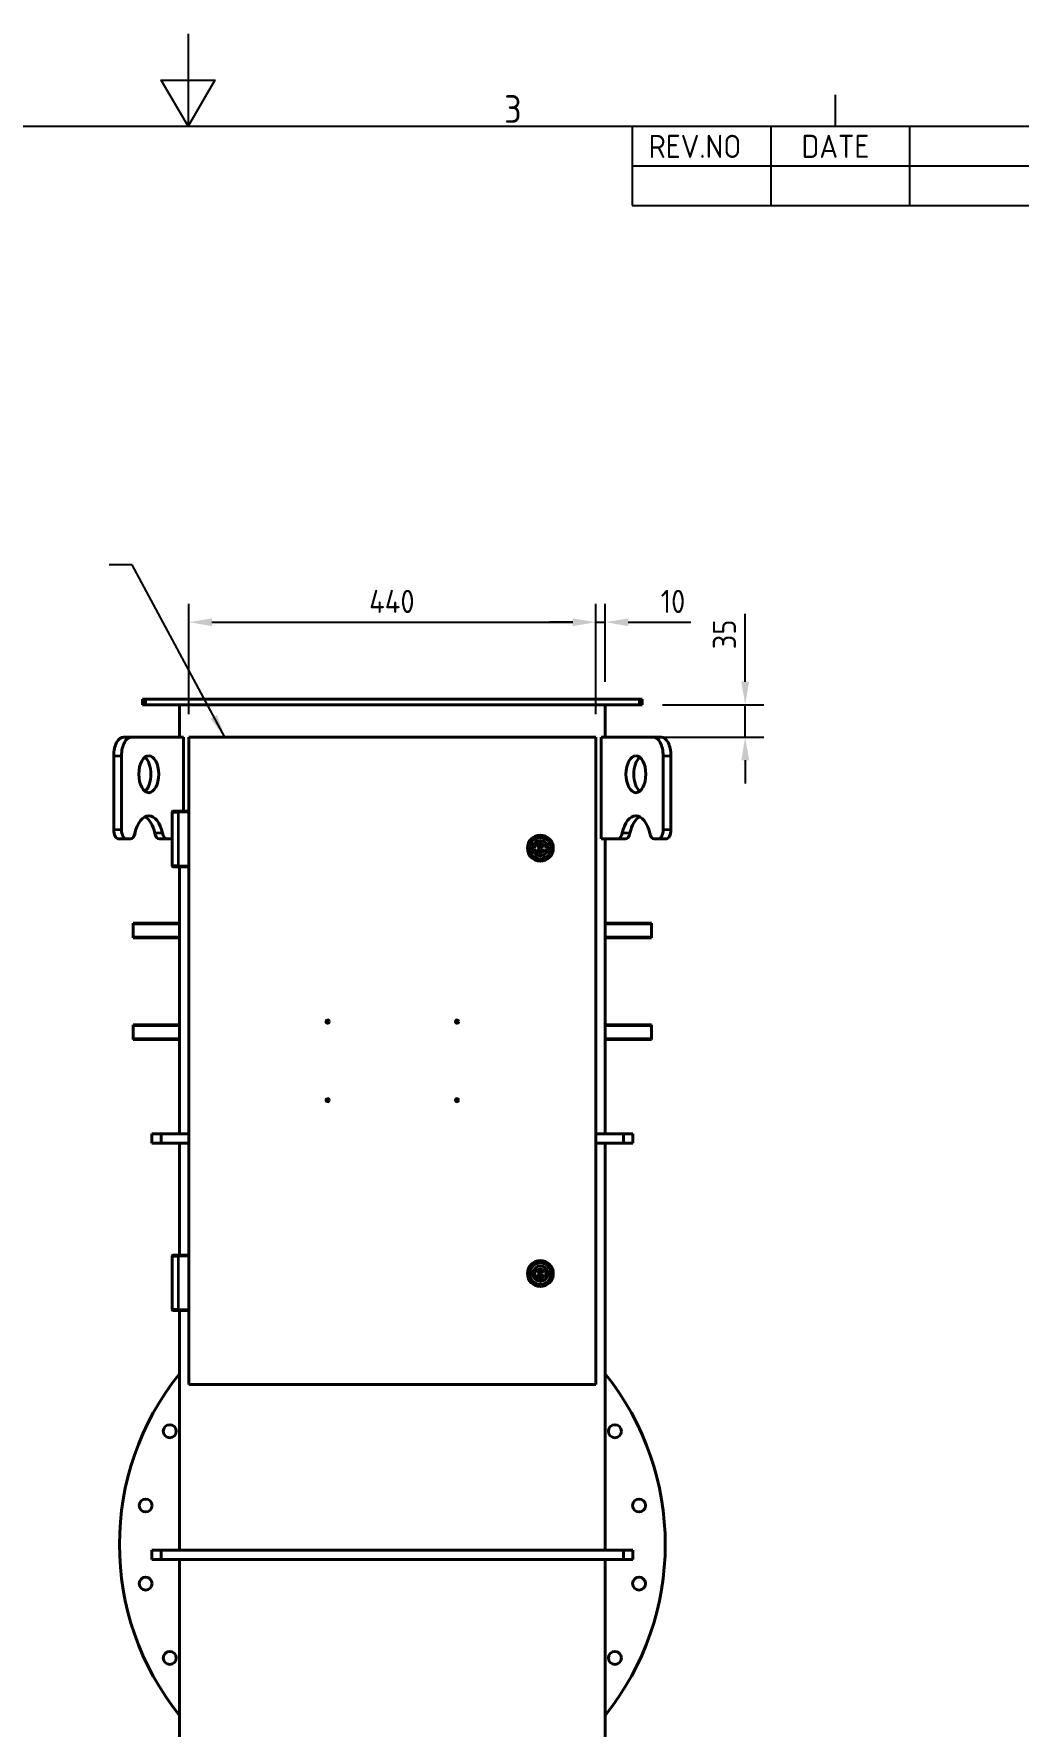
# Model space of a CAD drawing. Header units: millimetres. Extents: x 0 to 4200, y 0 to 2970.
# Drawn here: x 1933 to 2997, y 1140 to 2970 of the extents above; entities that cross this region are included whole.
import ezdxf

# ---------------------------------------------------------------- set-up
doc = ezdxf.new("R2010")
doc.units = ezdxf.units.MM
doc.header["$LTSCALE"] = 10
doc.layers.get('0').update_dxf_attribs({"color": 3, "lineweight": 25})
for name, color, linetype, lineweight in [('가시적인 것(ISO)', 3, 'Continuous', 40), ('가시적인 좁은 것(ISO)', 3, 'Continuous', 35), ('경계(ISO)', 7, 'Continuous', 25), ('기호(ISO)', 5, 'Continuous', 25), ('치수(ISO)', 2, 'Continuous', 25)]:
    doc.layers.add(name, color=color, linetype=linetype, lineweight=lineweight)
doc.styles.add('ISO Proportiona M2B', font='isocp.shx')
doc.styles.add('문자 텍스트_M2B', font='isocp.shx')
doc.styles.add('치수 텍스트_PSTEK_POSCO', font='isocp.shx')
doc.dimstyles.new('치수_PSTEK_POSCO', dxfattribs={"dimscale": 10, "dimtxt": 2.5, "dimasz": 2.5, "dimexe": 2, "dimexo": 2.5, "dimgap": 1, "dimtad": 1, "dimrnd": 1e-08, "dimdsep": 46, "dimtxsty": '치수 텍스트_PSTEK_POSCO', "dimcen": 0.09, "dimdle": 10, "dimclrd": 7, "dimclre": 7, "dimclrt": 2, "dimadec": 1, "dimazin": 2, "dimtfac": 1, "dimtmove": 0, "dimatfit": 3, "dimfxl": 0, "dimtolj": 1, "dimlwd": -1, "dimlwe": -1, "dimarcsym": 0})
doc.dimstyles.new('치수_PSTEK_POSCO$7', dxfattribs={"dimscale": 10, "dimtxt": 2.5, "dimasz": 2.5, "dimexe": 2, "dimexo": 2.5, "dimgap": 1, "dimtad": 1, "dimrnd": 1e-08, "dimdsep": 46, "dimtxsty": '치수 텍스트_PSTEK_POSCO', "dimcen": 0.09, "dimdle": 10, "dimclrd": 7, "dimclre": 7, "dimclrt": 2, "dimadec": 1, "dimazin": 2, "dimtfac": 1, "dimtmove": 0, "dimatfit": 3, "dimfxl": 0, "dimtolj": 1, "dimlwd": -1, "dimlwe": -1, "dimarcsym": 0})

# ---------------------------------------------------------------- blocks, each defined once
blk = doc.blocks.new('경계 Default Border')
at = {"layer": '경계(ISO)'}
blk.add_line((280, 287), (280, 290.4), dxfattribs=at)
at = {"layer": '경계(ISO)', "flags": 128}
for points in [[(210, 297), (210, 287), (207.11, 292), (212.89, 292), (210, 287)], [(10, 10), (10, 287), (410, 287), (410, 10), (10, 10)]]:
    blk.add_lwpolyline(points, dxfattribs=at)
at = {"layer": '경계(ISO)', "color": 2, "insert": (244.17, 287.37), "char_height": 3, "attachment_point": 7, "style": '문자 텍스트_M2B'}
blk.add_mtext('3', dxfattribs=at)
blk = doc.blocks.new('리비전 내역')
at = {"layer": '기호(ISO)'}
for p, q in [((258, 287), (410, 287)), ((258, 287), (258, 282.72)), ((273, 287), (273, 282.72)), ((288, 287), (288, 282.72)), ((365, 287), (365, 282.72)), ((380, 287), (380, 282.72)), ((395, 287), (395, 282.72)), ((410, 287), (410, 282.72)), ((258, 282.72), (410, 282.72)), ((258, 282.72), (258, 278.44)), ((273, 282.72), (273, 278.44)), ((288, 282.72), (288, 278.44)), ((365, 282.72), (365, 278.44)), ((380, 282.72), (380, 278.44)), ((395, 282.72), (395, 278.44)), ((410, 282.72), (410, 278.44)), ((258, 278.44), (410, 278.44))]:
    blk.add_line(p, q, dxfattribs=at)
at = {"layer": '기호(ISO)', "color": 2, "char_height": 2.5, "attachment_point": 7, "style": 'ISO Proportiona M2B'}
for s, insert in [('REV.NO', (259.79, 283.58)), ('DATE', (276.31, 283.58)), ('DESCRIPTION OF REVISION', (305.51, 283.58)), ('DRA.BY', (366.48, 283.58)), ('CH.BY', (382.86, 283.58)), ('APP.BY', (396.48, 283.58))]:
    blk.add_mtext(s, dxfattribs=dict(at, insert=insert))
blk = doc.blocks.new('*D22')
at = {"layer": 'Defpoints', "color": 0, "transparency": 16777216}
for p in [(2587.9, 2244.5), (2540.9, 2209.5), (2702.3, 2209.5)]:
    blk.add_point(p, dxfattribs=at)
at = {"layer": '치수(ISO)', "color": 7, "transparency": 16777216}
for p, q in [((2702.3, 2269.5), (2702.3, 2343)), ((2612.9, 2244.5), (2722.3, 2244.5)), ((2702.3, 2209.5), (2702.3, 2244.5)), ((2565.9, 2209.5), (2722.3, 2209.5)), ((2702.3, 2184.5), (2702.3, 2159.5))]:
    blk.add_line(p, q, dxfattribs=at)
for points in [[(2698.1, 2269.5), (2706.5, 2269.5), (2702.3, 2244.5)], [(2698.1, 2184.5), (2706.5, 2184.5), (2702.3, 2209.5)]]:
    blk.add_solid(points, dxfattribs=at)
at = {"layer": '치수(ISO)', "color": 2, "transparency": 16777216, "insert": (2679.8, 2304.5), "char_height": 25, "attachment_point": 4, "rotation": 90, "style": '치수 텍스트_PSTEK_POSCO'}
blk.add_mtext('\\A1;35', dxfattribs=at)
blk = doc.blocks.new('*D23')
at = {"layer": 'Defpoints', "color": 0, "transparency": 16777216}
for p in [(2550.9, 2333.8), (2550.9, 2244.5), (2540.9, 2209.5)]:
    blk.add_point(p, dxfattribs=at)
at = {"layer": '치수(ISO)', "color": 7, "transparency": 16777216}
for p, q in [((2540.9, 2234.5), (2540.9, 2353.8)), ((2550.9, 2269.5), (2550.9, 2353.8)), ((2515.9, 2333.8), (2490.9, 2333.8)), ((2540.9, 2333.8), (2550.9, 2333.8)), ((2575.9, 2333.8), (2643.4, 2333.8))]:
    blk.add_line(p, q, dxfattribs=at)
for points in [[(2515.9, 2337.9), (2515.9, 2329.6), (2540.9, 2333.8)], [(2575.9, 2337.9), (2575.9, 2329.6), (2550.9, 2333.8)]]:
    blk.add_solid(points, dxfattribs=at)
at = {"layer": '치수(ISO)', "color": 2, "transparency": 16777216, "insert": (2610.9, 2356.3), "char_height": 25, "attachment_point": 4, "style": '치수 텍스트_PSTEK_POSCO'}
blk.add_mtext('\\A1;10', dxfattribs=at)
blk = doc.blocks.new('*D24')
at = {"layer": 'Defpoints', "color": 0, "transparency": 16777216}
for p in [(2540.9, 2333.8), (2100.9, 2209.5), (2540.9, 2209.5)]:
    blk.add_point(p, dxfattribs=at)
at = {"layer": '치수(ISO)', "color": 7, "transparency": 16777216}
for p, q in [((2100.9, 2234.5), (2100.9, 2353.8)), ((2540.9, 2234.5), (2540.9, 2353.8)), ((2125.9, 2333.8), (2515.9, 2333.8))]:
    blk.add_line(p, q, dxfattribs=at)
for points in [[(2125.9, 2337.9), (2125.9, 2329.6), (2100.9, 2333.8)], [(2515.9, 2337.9), (2515.9, 2329.6), (2540.9, 2333.8)]]:
    blk.add_solid(points, dxfattribs=at)
at = {"layer": '치수(ISO)', "color": 2, "transparency": 16777216, "insert": (2295.8, 2356.3), "char_height": 25, "attachment_point": 4, "style": '치수 텍스트_PSTEK_POSCO'}
blk.add_mtext('\\A1;440', dxfattribs=at)

msp = doc.modelspace()

# ---------------------------------------------------------------- linework, layer by layer
at = {"layer": '가시적인 것(ISO)'}
for p, q in [((2053.857, 2250.462), (2050.857, 2250.462)), ((2050.857, 2250.462), (2050.857, 2244.462)), ((2050.857, 2244.462), (2053.857, 2244.462)), ((2053.857, 2244.462), (2053.857, 2250.462)), ((2053.857, 2250.462), (2587.857, 2250.462)), ((2053.857, 2244.462), (2587.857, 2244.462)), ((2090.857, 2209.462), (2090.857, 2244.462)), ((2550.857, 2209.462), (2550.857, 2244.462)), ((2590.857, 2250.462), (2587.857, 2250.462)), ((2587.857, 2250.462), (2587.857, 2244.462)), ((2587.857, 2244.462), (2590.857, 2244.462)), ((2590.857, 2244.462), (2590.857, 2250.462)), ((2038.825, 2209.462), (2030.382, 2209.462)), ((2095.079, 2209.462), (2038.825, 2209.462)), ((2095.079, 2129.462), (2095.079, 2209.462)), ((2100.857, 1509.462), (2100.857, 2209.462)), ((2100.857, 2209.462), (2540.857, 2209.462)), ((2540.857, 1509.462), (2540.857, 2209.462)), ((2546.635, 2209.462), (2602.888, 2209.462)), ((2546.635, 2099.462), (2546.635, 2209.462)), ((2611.332, 2209.462), (2602.888, 2209.462)), ((2019.667, 2109.462), (2019.667, 2189.462)), ((2028.111, 2189.462), (2028.111, 2109.462)), ((2613.603, 2189.462), (2613.603, 2109.462)), ((2622.047, 2109.462), (2622.047, 2189.462)), ((2082.857, 2070.462), (2082.857, 2128.462)), ((2083.857, 2129.462), (2089.857, 2129.462)), ((2089.857, 2129.462), (2100.857, 2129.462)), ((2025.024, 2099.462), (2033.468, 2099.462)), ((2033.468, 2099.462), (2037.711, 2099.462)), ((2068.999, 2099.462), (2077.442, 2099.462)), ((2077.442, 2099.462), (2082.857, 2099.462)), ((2473.039, 2091.162), (2476.421, 2091.162)), ((2473.039, 2087.762), (2476.421, 2087.762)), ((2488.674, 2091.162), (2485.292, 2091.162)), ((2488.674, 2087.762), (2485.292, 2087.762)), ((2564.271, 2099.462), (2546.635, 2099.462)), ((2550.857, 1780.462), (2550.857, 2099.462)), ((2564.271, 2099.462), (2572.715, 2099.462)), ((2608.245, 2099.462), (2604.003, 2099.462)), ((2608.245, 2099.462), (2616.689, 2099.462)), ((2089.857, 2069.462), (2083.857, 2069.462)), ((2100.857, 2069.462), (2089.857, 2069.462)), ((2090.857, 1780.462), (2090.857, 2069.462)), ((2040.857, 2008.462), (2040.857, 1992.462)), ((2090.857, 2008.462), (2040.857, 2008.462)), ((2600.857, 2008.462), (2550.857, 2008.462)), ((2600.857, 2008.462), (2600.857, 1992.462)), ((2090.857, 1992.462), (2040.857, 1992.462)), ((2600.857, 1992.462), (2550.857, 1992.462)), ((2040.857, 1898.462), (2040.857, 1882.462)), ((2090.857, 1898.462), (2040.857, 1898.462)), ((2600.857, 1898.462), (2550.857, 1898.462)), ((2600.857, 1898.462), (2600.857, 1882.462)), ((2090.857, 1882.462), (2040.857, 1882.462)), ((2600.857, 1882.462), (2550.857, 1882.462)), ((2070.857, 1780.462), (2060.857, 1780.462)), ((2060.857, 1780.462), (2060.857, 1770.462)), ((2070.857, 1770.462), (2070.857, 1780.462)), ((2070.857, 1780.462), (2100.857, 1780.462)), ((2540.857, 1780.462), (2570.857, 1780.462)), ((2580.857, 1780.462), (2570.857, 1780.462)), ((2570.857, 1780.462), (2570.857, 1770.462)), ((2580.857, 1770.462), (2580.857, 1780.462)), ((2060.857, 1770.462), (2070.857, 1770.462)), ((2100.857, 1770.462), (2070.857, 1770.462)), ((2090.857, 1649.462), (2090.857, 1770.462)), ((2570.857, 1770.462), (2540.857, 1770.462)), ((2550.857, 1330.462), (2550.857, 1770.462)), ((2570.857, 1770.462), (2580.857, 1770.462)), ((2082.857, 1590.462), (2082.857, 1648.462)), ((2083.857, 1649.462), (2089.857, 1649.462)), ((2089.857, 1649.462), (2100.857, 1649.462)), ((2473.039, 1631.162), (2476.421, 1631.162)), ((2488.674, 1631.162), (2485.292, 1631.162)), ((2473.039, 1627.762), (2476.421, 1627.762)), ((2488.674, 1627.762), (2485.292, 1627.762)), ((2089.857, 1589.462), (2083.857, 1589.462)), ((2100.857, 1589.462), (2089.857, 1589.462)), ((2090.857, 1330.462), (2090.857, 1589.462)), ((2540.857, 1509.462), (2100.857, 1509.462)), ((2070.857, 1330.462), (2060.857, 1330.462)), ((2060.857, 1330.462), (2060.857, 1320.462)), ((2060.857, 1320.462), (2070.857, 1320.462)), ((2070.857, 1320.462), (2070.857, 1330.462)), ((2070.857, 1330.462), (2570.857, 1330.462)), ((2570.857, 1320.462), (2070.857, 1320.462)), ((2090.857, 836.462), (2090.857, 1320.462)), ((2550.857, 836.462), (2550.857, 1320.462)), ((2580.857, 1330.462), (2570.857, 1330.462)), ((2570.857, 1330.462), (2570.857, 1320.462)), ((2570.857, 1320.462), (2580.857, 1320.462)), ((2580.857, 1320.462), (2580.857, 1330.462))]:
    msp.add_line(p, q, dxfattribs=at)
for centre, radius in [((2480.857, 2089.462), 14), ((2480.857, 2089.462), 11.5), ((2480.857, 2089.462), 8.15), ((2480.857, 2089.462), 2), ((2250.857, 1901.962), 1.75), ((2390.857, 1901.962), 1.75), ((2250.857, 1816.962), 1.75), ((2390.857, 1816.962), 1.75), ((2480.857, 1629.462), 14), ((2480.857, 1629.462), 11.5), ((2480.857, 1629.462), 8.15), ((2480.857, 1629.462), 2), ((2080.285, 1459.039), 7), ((2561.428, 1459.039), 7), ((2054.181, 1378.699), 7), ((2587.533, 1378.699), 7), ((2054.181, 1294.224), 7), ((2587.533, 1294.224), 7), ((2080.285, 1213.884), 7), ((2561.428, 1213.884), 7)]:
    msp.add_circle(centre, radius, dxfattribs=at)
for centre, radius, start, end in [((2083.857, 2128.462), 1, 90, 180), ((2480.857, 2089.462), 8, 167.731101, 192.268899), ((2480.857, 2089.462), 8, 12.268899, 167.731101), ((2480.857, 2089.462), 8, 192.268899, 347.731101), ((2480.857, 2089.462), 4.75, 20.970961, 159.029039), ((2480.857, 2089.462), 4.75, 200.970961, 339.029039), ((2480.857, 2089.462), 8, 347.731101, 12.268899), ((2083.857, 2070.462), 1, 180, 270), ((2083.857, 1648.462), 1, 90, 180), ((2480.857, 1629.462), 8, 167.731101, 192.268899), ((2480.857, 1629.462), 8, 12.268899, 167.731101), ((2480.857, 1629.462), 4.75, 20.970961, 159.029039), ((2480.857, 1629.462), 8, 347.731101, 12.268899), ((2480.857, 1629.462), 8, 192.268899, 347.731101), ((2480.857, 1629.462), 4.75, 200.970961, 339.029039), ((2083.857, 1590.462), 1, 180, 270), ((2320.857, 1336.462), 295, 141.229549, 218.770451), ((2320.857, 1336.462), 295, 321.229549, 38.770451)]:
    msp.add_arc(centre, radius, start, end, dxfattribs=at)
for centre, major_axis, start_param, end_param in [((2030.382, 2189.462), (0, 20), 0, 1.57079633), ((2038.825, 2189.462), (0, 20), 0, 1.57079633), ((2602.888, 2189.462), (0, 20), 4.71238898, 6.28318531), ((2611.332, 2189.462), (0, 20), 4.71238898, 6.28318531), ((2049.133, 2169.462), (0, 20), 3.54659589, 5.87818207), ((2592.581, 2169.462), (0, -20), 3.54659589, 5.87818207), ((2057.576, 2094.462), (0, 30), 5.09678575, 7.46958486), ((2049.133, 2094.462), (0, 30), 5.09678575, 6.01738541), ((2584.137, 2094.462), (0, 30), 5.09678575, 7.46958486), ((2592.581, 2094.462), (0, 30), 0.2657999, 1.18639955), ((2025.024, 2109.462), (0, -10), 4.71238898, 6.28318531), ((2033.468, 2109.462), (0, -10), 4.71238898, 6.28318531), ((2037.711, 2109.462), (0, -10), 0, 1.18639955), ((2068.999, 2109.462), (0, -10), 5.09678575, 6.28318531), ((2077.442, 2109.462), (0, -10), 5.09678575, 6.28318531), ((2564.271, 2109.462), (0, -10), 0, 1.18639955), ((2572.715, 2109.462), (0, -10), 0, 1.18639955), ((2604.003, 2109.462), (0, -10), 5.09678575, 6.28318531), ((2608.245, 2109.462), (0, -10), 0, 1.57079633), ((2616.689, 2109.462), (0, -10), 0, 1.57079633)]:
    msp.add_ellipse(centre, major_axis=major_axis, ratio=0.5357446, start_param=start_param, end_param=end_param, dxfattribs=at)
for centre in [(2057.576, 2169.462), (2584.137, 2169.462)]:
    msp.add_ellipse(centre, major_axis=(0, 20), ratio=0.5357446, dxfattribs=at)
at = {"layer": '가시적인 좁은 것(ISO)'}
for p, q in [((2019.667, 2189.462), (2028.111, 2189.462)), ((2613.603, 2189.462), (2622.047, 2189.462)), ((2082.857, 2128.462), (2089.857, 2128.462)), ((2089.857, 2129.462), (2089.857, 2128.462)), ((2100.857, 2128.462), (2089.857, 2128.462)), ((2089.857, 2070.462), (2089.857, 2128.462)), ((2028.111, 2109.462), (2019.667, 2109.462)), ((2072.476, 2105.712), (2064.032, 2105.712)), ((2577.681, 2105.712), (2569.237, 2105.712)), ((2622.047, 2109.462), (2613.603, 2109.462)), ((2089.857, 2070.462), (2082.857, 2070.462)), ((2089.857, 2070.462), (2089.857, 2069.462)), ((2089.857, 2070.462), (2100.857, 2070.462)), ((2090.857, 2007.256), (2040.857, 2007.256)), ((2600.857, 2007.256), (2550.857, 2007.256)), ((2040.857, 1993.667), (2090.857, 1993.667)), ((2550.857, 1993.667), (2600.857, 1993.667)), ((2090.857, 1897.256), (2040.857, 1897.256)), ((2600.857, 1897.256), (2550.857, 1897.256)), ((2040.857, 1883.667), (2090.857, 1883.667)), ((2550.857, 1883.667), (2600.857, 1883.667)), ((2082.857, 1648.462), (2089.857, 1648.462)), ((2089.857, 1649.462), (2089.857, 1648.462)), ((2100.857, 1648.462), (2089.857, 1648.462)), ((2089.857, 1590.462), (2089.857, 1648.462)), ((2089.857, 1590.462), (2082.857, 1590.462)), ((2089.857, 1590.462), (2089.857, 1589.462)), ((2089.857, 1590.462), (2100.857, 1590.462))]:
    msp.add_line(p, q, dxfattribs=at)

# ---------------------------------------------------------------- block references
at = {"xscale": 10, "yscale": 10, "zscale": 10}
msp.add_blockref('경계 Default Border', (0, 0), dxfattribs=at)
at = {"layer": '기호(ISO)', "xscale": 10, "yscale": 10, "zscale": 10}
msp.add_blockref('리비전 내역', (0, 0), dxfattribs=at)

# ---------------------------------------------------------------- dimensions: what is measured, and where the dimension line sits
at = {"layer": '치수(ISO)', "color": 7}
for base, p1, p2, angle, override, picture, middle in [((2540.857, 2333.774), (2100.857, 2209.462), (2540.857, 2209.462), 180, {"dimdec": 2, "dimtp": 0, "dimtm": 0, "dimtdec": 2, "dimtofl": 0, "dimatfit": 1}, '*D24', (2320.857, 2333.774)), ((2550.857, 2333.774), (2540.857, 2209.462), (2550.857, 2244.462), 180, {"dimdec": 2, "dimtp": 0, "dimtm": 0, "dimtdec": 2, "dimtofl": 1, "dimatfit": 1}, '*D23', (2622.117, 2333.774)), ((2702.292, 2209.462), (2587.857, 2244.462), (2540.857, 2209.462), 90, {"dimdec": 2, "dimtp": 0, "dimtm": 0, "dimtdec": 2, "dimtofl": 1, "dimatfit": 1}, '*D22', (2702.292, 2318.729))]:
    dim = msp.add_linear_dim(base=base, p1=p1, p2=p2, angle=angle, dimstyle='치수_PSTEK_POSCO', override=override, dxfattribs=at)
    dim.commit()
    dim.dimension.update_dxf_attribs({"geometry": picture, "text_midpoint": middle, "dimtype": 160})

# ---------------------------------------------------------------- leaders
at = {"layer": '기호(ISO)', "color": 7, "annotation_type": 0, "has_hookline": 1, "hookline_direction": 1, "text_width": 551.24}
msp.add_leader([(2139.695, 2209.462), (2039.642, 2395.906), (2014.642, 2395.906)], dimstyle='치수_PSTEK_POSCO$7', override={"dimtad": 0}, dxfattribs=at)

doc.saveas('drawing.dxf')
